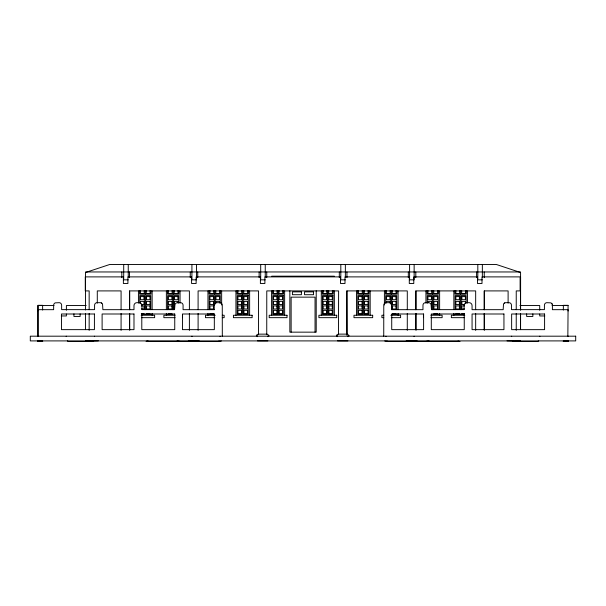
<?xml version="1.0" encoding="UTF-8"?>
<svg xmlns="http://www.w3.org/2000/svg" width="606" height="606" viewBox="0 0 606 606"><rect width="100%" height="100%" fill="white"/><g stroke="black" fill="none" stroke-linecap="round" stroke-linejoin="round"><path stroke-width="0.91" d="M337.406 336.671L337.406 336.004L336.391 335.815A3.31 3.31 0 0 1 336.656 335.315L337.875 334.307A3.636 3.636 0 0 1 338.466 334.141L338.618 290.91L266.776 290.91L266.746 334.3M407.285 330.361L407.293 313.453M407.293 309.696L407.293 290.91L346.844 290.91L346.988 334.141A3.636 3.636 0 0 1 347.571 334.307L348.791 335.315A3.31 3.31 0 0 1 349.064 335.815L348.003 336.004L348.003 336.678M475.665 330.361L475.665 313.453M475.665 309.696L475.672 290.91L416.004 290.91L416.004 309.696M508.108 303.121L508.108 290.91L484.315 290.91L484.315 309.696M37.913 310.726L37.981 309.674L53.646 309.674L53.646 305.227A2.522 2.522 0 0 1 55.222 302.871L59.274 302.682A2.522 2.522 0 0 1 61.63 305.204L61.63 309.628L93.983 309.651L94.581 309.568L94.589 305.03A2.515 2.515 0 0 1 97.104 302.682L100.202 302.682A2.515 2.515 0 0 1 101.823 303.258M567.852 336.186L568.064 309.674L552.399 309.674L552.399 305.227A2.522 2.522 0 0 0 551.816 303.591M256.596 335.315L257.815 334.307A3.636 3.636 0 0 1 258.406 334.141L266.928 334.141A3.636 3.636 0 0 1 267.519 334.307L268.738 335.315A3.31 3.31 0 0 1 269.003 335.815L267.988 336.004L267.988 336.671M98.369 340.86L85.529 341.163M199.185 340.86L188.337 340.875M267.867 340.86L257.497 340.875M347.897 340.875L337.527 340.86M417.057 340.875L406.209 340.86M517.289 340.875L516.812 341.057M193.981 340.973L192.822 341.367M221.349 340.973L219.114 341.466L180.565 341.473L177.126 340.92M428.98 340.92L425.548 341.473L386.999 341.466L384.757 340.973M458.424 341.299L458.825 341.163M458.447 341.299L457.159 341.375M410.997 341.473L411.572 341.466A2.78 2.78 0 0 0 413.027 340.92M217.266 341.473L217.819 341.466A2.515 2.515 0 0 0 219.137 340.973M191.973 341.375L192.844 341.367M85.507 271.958L520.554 271.958M271.7 276.177L334.36 276.177M128.252 279.843L123.707 279.843L123.707 264.527M265.246 279.843L260.701 279.843L260.701 264.527M345.359 279.843L340.814 279.843L340.814 264.527M482.353 279.843L477.816 279.843L477.816 264.527M141.319 304.53L143.963 304.53L143.963 301.379L140.44 301.379L140.44 303.742M464.514 304.53L461.878 304.53L461.878 301.379L465.393 301.379L465.393 303.742M54.063 305.538L38.042 305.538L38.042 336.186M86.181 305.538L66.395 305.538L66.395 310.272M519.925 305.538L539.711 305.538L539.711 310.272M552.051 305.538L568.064 305.538M141.319 305.901L143.963 305.901L143.963 308.992L141.319 308.992M464.514 305.901L461.878 305.901L461.878 308.992L464.514 308.992M214.327 309.674L183.08 309.674L183.073 305.25A2.56 2.56 0 0 0 180.641 302.682L177.497 302.682A2.56 2.56 0 0 0 174.929 305.023L174.558 309.651L141.971 309.621L141.963 305.401A2.916 2.916 0 0 0 139.039 302.682L136.812 302.682A2.916 2.916 0 0 0 133.987 305.606L133.987 309.674L102.884 309.674L102.55 304.257A2.53 2.53 0 0 0 101.3 302.924M141.319 313.605L143.963 313.605M146.463 313.605L149.985 313.605M168.37 313.605L171.884 313.605M209.956 313.605L213.479 313.605M392.43 313.605L395.953 313.605M433.949 313.605L437.471 313.605M455.856 313.605L459.378 313.605M461.878 313.605L464.514 313.605M141.387 314.37L144.743 314.37M145.72 314.37L150.765 314.37M167.627 314.37L172.672 314.37M209.221 314.37L214.259 314.37M391.696 314.37L396.733 314.37M433.214 314.37L438.252 314.37M455.114 314.37L460.159 314.37M461.136 314.37L464.499 314.37M141.183 315.256L154.636 315.256L154.636 317.665L141.554 317.665M175.081 315.256L163.87 315.256L163.87 317.665L175.081 317.665M215.259 315.256L205.464 315.256L205.464 317.665L214.804 317.665M222.281 315.256L224.152 315.256L224.152 317.665L222.281 317.665M383.78 315.256L381.916 315.256L381.916 317.665L383.78 317.665M390.802 315.256L400.604 315.256L400.604 317.665L391.256 317.665M430.911 315.256L442.122 315.256L442.122 317.665L430.911 317.665M464.81 315.256L451.356 315.256L451.356 317.665L464.438 317.665M61.312 315.946L66.395 315.946L66.395 314.052M544.794 315.946L539.711 315.946L539.711 314.052M338.61 334.118L346.844 334.118M37.913 340.973L42.625 340.973M563.353 340.973L568.064 340.973M520.577 341.163L507.017 340.86M37.913 341.216L42.625 341.186M563.353 341.216L568.064 341.186M37.913 341.375L42.625 341.375M146.076 341.375L194.821 341.375M411.262 341.375L460.015 341.375M563.353 341.375L568.064 341.383M414.11 341.375L412.103 340.973M148.924 341.375L146.917 340.973M88.582 341.057L88.105 340.875M388.787 341.473L388.234 341.466A2.515 2.515 0 0 1 386.916 340.973M195.049 341.473L194.481 341.466A2.78 2.78 0 0 1 193.019 340.92M37.913 335.701L38.193 336.186M568.064 310.999L568.064 305.318L563.353 305.318L563.353 310.052M568.064 336.186L568.064 336.61M568.064 340.92L568.064 341.466L563.353 341.473L563.353 340.92M539.817 336.186L539.817 336.572M532.856 313.863L532.856 316.476L526.659 316.476L526.659 313.863M520.577 277.207L520.577 309.977L520.577 272.518L496.481 264.527L109.603 264.527L85.507 272.518L85.529 309.977M516.236 309.696L516.236 290.91L520.115 290.91L520.115 276.889L481.997 276.889L481.997 283.494L477.498 283.494L477.498 276.889L413.784 276.889L413.784 283.494L409.285 283.494L409.285 276.889L344.996 276.889L344.996 283.494L340.504 283.494L340.504 276.889L264.89 276.889L264.89 283.494L260.391 283.494L260.391 276.889L196.132 276.889L196.132 283.494L191.587 283.494L191.587 276.889L127.911 276.889L127.911 283.494L123.374 283.494L123.374 276.889L85.279 276.889L85.279 290.91L89.158 290.91L89.158 309.696M516.236 313.453L516.236 330.361M511.638 336.186L511.638 336.61M484.315 313.453L484.315 330.361M484.239 271.958L484.239 277.624M484.239 290.85L484.239 309.742M484.239 313.522L484.239 329.573M482.353 264.527L482.353 277.139M476.604 271.958L476.604 277.624M467.544 290.933L467.544 303.098M466.378 290.728L466.378 294.145L454.924 294.145L454.924 290.728M466.181 303.106L466.181 295.592L461.136 295.592L461.136 309.674M465.491 290.509L465.491 293.622L461.674 293.622L461.674 290.509M460.651 290.751L460.651 294.251M460.159 309.674L460.159 295.592L455.114 295.592L455.114 309.674M459.643 290.509L459.643 293.622L455.856 293.622L455.856 290.509M453.856 290.933L453.856 309.643M453.856 313.385L453.856 315.256M439.623 290.933L439.623 309.643M439.623 313.385L439.623 315.256M438.449 290.728L438.449 294.145L426.995 294.145L426.995 290.728M438.252 309.674L438.252 295.592L433.214 295.592L433.214 309.674M437.57 290.509L437.57 293.622L433.745 293.622L433.745 290.509M432.722 290.751L432.722 294.251M432.237 309.674L432.237 295.592L427.192 295.592L427.192 303.106M431.714 290.509L431.714 293.622L427.934 293.622L427.934 290.509M431.449 304.53L431.449 301.379L427.934 301.379L427.934 302.955M431.449 305.901L431.449 308.992M425.935 290.933L425.935 303.098M423.435 315.256L423.435 317.665M416.004 313.453L416.004 330.361M415.807 271.958L415.807 277.624M415.807 290.85L415.807 309.742M415.807 313.522L415.807 329.573M414.14 264.527L414.14 279.843L409.595 279.843L409.595 264.527M414.11 336.186L414.11 336.572M408.323 271.958L408.323 277.624M398.104 290.933L398.104 309.643M398.104 313.385L398.104 315.256M396.93 290.728L396.93 294.145L385.477 294.145L385.477 290.728M396.733 309.674L396.733 295.592L391.696 295.592L391.696 309.674M396.051 290.509L396.051 293.622L392.226 293.622L392.226 290.509M391.203 290.751L391.203 294.251M390.711 304.045L390.711 295.592L385.674 295.592L385.674 303.106M390.196 290.509L390.196 293.622L386.408 293.622L386.408 290.509M389.931 302.955L389.931 301.379L386.408 301.379L386.408 302.955M385.931 336.186L385.931 336.61M384.409 290.933L384.409 304.969M383.742 336.186L383.772 304.879A2.606 2.606 0 0 1 386.143 302.689L389.325 302.689A2.606 2.606 0 0 1 391.726 305.295L391.726 309.674L422.965 309.674L422.973 305.25A2.56 2.56 0 0 1 425.412 302.682L428.548 302.682A2.56 2.56 0 0 1 431.116 305.023L431.495 309.651L464.082 309.621L464.082 305.401A2.916 2.916 0 0 1 467.006 302.682L469.241 302.682A2.916 2.916 0 0 1 472.059 305.606L472.059 309.674L503.169 309.674L503.495 304.257A2.53 2.53 0 0 1 504.745 302.924M370.175 290.933L370.175 315.256M369.009 290.728L369.009 294.145L357.555 294.145L357.555 290.728M368.122 290.509L368.122 293.622L364.304 293.622L364.304 290.509M363.282 290.751L363.282 294.251M362.274 290.509L362.274 293.622L358.487 293.622L358.487 290.509M356.487 290.933L356.487 315.256M346.943 271.958L346.943 277.624M346.943 290.85L346.943 335.239M345.359 264.527L345.359 277.139M339.315 271.958L339.315 277.624M334.338 290.933L334.338 315.256M333.217 290.728L333.217 294.145L322.301 294.145L322.301 290.728M332.376 290.509L332.376 293.622L328.732 293.622L328.732 290.509M327.755 290.751L327.755 294.251M326.801 290.509L326.801 293.622L323.187 293.622L323.187 290.509M321.286 290.933L321.286 315.256M316.218 290.774L316.218 332.149L289.85 332.149L289.85 290.774M315.044 332.149L315.044 297.145L291.13 297.145L291.13 332.149M284.638 290.933L284.638 315.256M283.517 290.728L283.517 294.145L272.602 294.145L272.602 290.728M282.676 290.509L282.676 293.622L279.033 293.622L279.033 290.509M278.056 290.751L278.056 294.251M277.101 290.509L277.101 293.622L273.488 293.622L273.488 290.509M271.586 290.933L271.586 315.256M266.746 271.958L266.746 277.624M265.246 264.527L265.246 277.139M259.126 271.958L259.126 277.624M258.55 334.118L258.55 290.91L198.094 290.91L198.101 309.696M257.383 336.678L257.383 336.004L256.33 335.815A3.288 3.288 0 0 1 256.739 335.11M249.627 290.933L249.627 315.256M248.452 290.728L248.452 294.145L237.007 294.145L237.007 290.728M247.574 290.509L247.574 293.622L243.756 293.622L243.756 290.509M242.726 290.751L242.726 294.251M241.726 290.509L241.726 293.622L237.938 293.622L237.938 290.509M235.939 290.933L235.939 315.256M222.311 336.186L222.273 304.879A2.606 2.606 0 0 0 219.902 302.689L216.728 302.689A2.606 2.606 0 0 0 214.327 305.295M221.652 290.933L221.652 304.969M220.478 290.728L220.478 294.145L209.025 294.145L209.025 290.728M220.281 303.106L220.281 295.592L215.236 295.592L215.236 304.045M220.114 336.186L220.114 336.61M219.599 290.509L219.599 293.622L215.774 293.622L215.774 290.509M219.501 302.955L219.501 301.379L215.978 301.379L215.978 302.955M214.751 290.751L214.751 294.251M214.259 309.674L214.259 295.592L209.221 295.592L209.221 309.674M213.744 290.509L213.744 293.622L209.956 293.622L209.956 290.509M207.956 290.933L207.956 309.643M207.956 313.385L207.956 315.256M198.101 313.453L198.101 330.361M197.738 271.958L197.738 277.624M196.465 264.527L196.465 279.843L191.92 279.843L191.92 264.527M191.943 336.186L191.943 336.572M190.254 271.958L190.254 277.624M189.39 309.696L189.39 290.91L129.722 290.91L129.729 309.696M189.39 313.453L189.39 330.361M182.557 315.256L182.557 317.665M180.058 290.933L180.058 303.098M178.884 290.728L178.884 294.145L167.43 294.145L167.43 290.728M178.687 303.106L178.687 295.592L173.649 295.592L173.649 309.674M178.005 290.509L178.005 293.622L174.18 293.622L174.18 290.509M177.906 302.955L177.906 301.379L174.384 301.379L174.384 304.53M174.384 305.901L174.384 308.992M173.157 290.751L173.157 294.251M172.672 309.674L172.672 295.592L167.627 295.592L167.627 309.674M172.149 290.509L172.149 293.622L168.37 293.622L168.37 290.509M166.37 290.933L166.37 309.643M166.37 313.385L166.37 315.256M152.136 290.933L152.136 309.643M152.136 313.385L152.136 315.256M150.962 290.728L150.962 294.145L139.509 294.145L139.509 290.728M150.765 309.674L150.765 295.592L145.72 295.592L145.72 309.674M150.083 290.509L150.083 293.622L146.258 293.622L146.258 290.509M145.235 290.751L145.235 294.251M144.743 309.674L144.743 295.592L139.706 295.592L139.706 303.106M144.228 290.509L144.228 293.622L140.44 293.622L140.44 290.509M138.441 290.933L138.441 303.098M129.729 313.453L129.729 330.361M129.457 271.958L129.457 277.624M129.457 290.85L129.457 309.742M129.457 313.522L129.457 329.573M128.252 264.527L128.252 277.139M121.821 271.958L121.821 277.624M121.079 309.696L121.079 290.91L97.286 290.91L97.286 303.121M121.079 313.453L121.079 330.361M94.415 336.186L94.415 336.61M89.158 313.453L89.158 330.361M85.507 313.719L85.529 329.634M80.121 313.863L80.121 316.476L73.932 316.476L73.932 313.863M66.236 336.186L66.236 336.572M42.625 310.052L42.625 305.318L37.913 305.318L37.913 336.61M42.625 340.92L42.625 341.466L37.913 341.466L37.913 340.92M336.391 335.815A3.288 3.288 0 0 1 336.792 335.11M67.319 340.92A2.78 2.78 0 0 0 68.773 341.466L92.112 341.466A2.515 2.515 0 0 0 93.43 340.973M504.222 303.258A2.515 2.515 0 0 1 505.851 302.682L508.949 302.682A2.515 2.515 0 0 1 511.464 305.03L511.464 309.568L512.062 309.651L544.415 309.628L544.415 305.204A2.522 2.522 0 0 1 546.779 302.682L550.824 302.864A2.538 2.538 0 0 1 552.149 304.114M538.734 340.92A2.78 2.78 0 0 1 537.272 341.466L513.941 341.466A2.515 2.515 0 0 1 512.615 340.973M520.562 313.719L520.562 329.634L520.577 313.719M301.402 291.872L292.418 291.872L292.418 294.705L301.402 294.705L301.402 291.872M313.529 291.872L304.545 291.872L304.545 294.705L313.529 294.705L313.529 291.872M242.241 295.592L237.196 295.592L237.196 314.37L242.241 314.37L242.241 295.592M248.263 295.592L243.218 295.592L243.218 314.37L248.263 314.37L248.263 295.592M277.593 295.592L272.783 295.592L272.783 314.37L277.593 314.37L277.593 295.592M283.328 295.592L278.525 295.592L278.525 314.37L283.328 314.37L283.328 295.592M327.293 295.592L322.483 295.592L322.483 314.37L327.293 314.37L327.293 295.592M333.027 295.592L328.225 295.592L328.225 314.37L333.027 314.37L333.027 295.592M362.789 295.592L357.752 295.592L357.752 314.37L362.789 314.37L362.789 295.592M368.812 295.592L363.767 295.592L363.767 314.37L368.812 314.37L368.812 295.592M143.963 296.592L140.44 296.592L140.44 299.697L143.963 299.697L143.963 296.592M149.985 296.592L146.463 296.592L146.463 299.697L149.985 299.697L149.985 296.592M171.884 296.592L168.37 296.592L168.37 299.697L171.884 299.697L171.884 296.592M177.906 296.592L174.384 296.592L174.384 299.697L177.906 299.697L177.906 296.592M213.479 296.592L209.956 296.592L209.956 299.697L213.479 299.697L213.479 296.592M219.501 296.592L215.978 296.592L215.978 299.697L219.501 299.697L219.501 296.592M241.461 296.592L237.938 296.592L237.938 299.697L241.461 299.697L241.461 296.592M247.475 296.592L243.96 296.592L243.96 299.697L247.475 299.697L247.475 296.592M276.844 296.592L273.488 296.592L273.488 299.697L276.844 299.697L276.844 296.592M282.585 296.592L279.23 296.592L279.23 299.697L282.585 299.697L282.585 296.592M326.543 296.592L323.187 296.592L323.187 299.697L326.543 299.697L326.543 296.592M332.285 296.592L328.929 296.592L328.929 299.697L332.285 299.697L332.285 296.592M362.009 296.592L358.487 296.592L358.487 299.697L362.009 299.697L362.009 296.592M368.024 296.592L364.509 296.592L364.509 299.697L368.024 299.697L368.024 296.592M389.931 296.592L386.408 296.592L386.408 299.697L389.931 299.697L389.931 296.592M395.953 296.592L392.43 296.592L392.43 299.697L395.953 299.697L395.953 296.592M431.449 296.592L427.934 296.592L427.934 299.697L431.449 299.697L431.449 296.592M437.471 296.592L433.949 296.592L433.949 299.697L437.471 299.697L437.471 296.592M459.378 296.592L455.856 296.592L455.856 299.697L459.378 299.697L459.378 296.592M465.393 296.592L461.878 296.592L461.878 299.697L465.393 299.697L465.393 296.592M149.985 301.379L146.463 301.379L146.463 304.53L149.985 304.53L149.985 301.379M171.884 301.379L168.37 301.379L168.37 304.53L171.884 304.53L171.884 301.379M213.479 301.379L209.956 301.379L209.956 304.53L213.479 304.53L213.479 301.379M241.461 301.379L237.938 301.379L237.938 304.53L241.461 304.53L241.461 301.379M247.475 301.379L243.96 301.379L243.96 304.53L247.475 304.53L247.475 301.379M276.844 301.379L273.488 301.379L273.488 304.53L276.844 304.53L276.844 301.379M282.585 301.379L279.23 301.379L279.23 304.53L282.585 304.53L282.585 301.379M326.543 301.379L323.187 301.379L323.187 304.53L326.543 304.53L326.543 301.379M332.285 301.379L328.929 301.379L328.929 304.53L332.285 304.53L332.285 301.379M362.009 301.379L358.487 301.379L358.487 304.53L362.009 304.53L362.009 301.379M368.024 301.379L364.509 301.379L364.509 304.53L368.024 304.53L368.024 301.379M395.953 301.379L392.43 301.379L392.43 304.53L395.953 304.53L395.953 301.379M437.471 301.379L433.949 301.379L433.949 304.53L437.471 304.53L437.471 301.379M459.378 301.379L455.856 301.379L455.856 304.53L459.378 304.53L459.378 301.379M149.985 305.901L146.463 305.901L146.463 308.992L149.985 308.992L149.985 305.901M171.884 305.901L168.37 305.901L168.37 308.992L171.884 308.992L171.884 305.901M213.479 305.901L209.956 305.901L209.956 308.992L213.479 308.992L213.479 305.901M241.461 305.901L237.938 305.901L237.938 308.992L241.461 308.992L241.461 305.901M247.475 305.901L243.96 305.901L243.96 308.992L247.475 308.992L247.475 305.901M276.844 305.901L273.488 305.901L273.488 308.992L276.844 308.992L276.844 305.901M282.585 305.901L279.23 305.901L279.23 308.992L282.585 308.992L282.585 305.901M326.543 305.901L323.187 305.901L323.187 308.992L326.543 308.992L326.543 305.901M332.285 305.901L328.929 305.901L328.929 308.992L332.285 308.992L332.285 305.901M362.009 305.901L358.487 305.901L358.487 308.992L362.009 308.992L362.009 305.901M368.024 305.901L364.509 305.901L364.509 308.992L368.024 308.992L368.024 305.901M395.953 305.901L392.43 305.901L392.43 308.992L395.953 308.992L395.953 305.901M437.471 305.901L433.949 305.901L433.949 308.992L437.471 308.992L437.471 305.901M459.378 305.901L455.856 305.901L455.856 308.992L459.378 308.992L459.378 305.901M241.461 310.348L237.938 310.348L237.938 313.605L241.461 313.605L241.461 310.348M247.475 310.348L243.96 310.348L243.96 313.605L247.475 313.605L247.475 310.348M276.844 310.348L273.488 310.348L273.488 313.605L276.844 313.605L276.844 310.348M282.585 310.348L279.23 310.348L279.23 313.605L282.585 313.605L282.585 310.348M326.543 310.348L323.187 310.348L323.187 313.605L326.543 313.605L326.543 310.348M332.285 310.348L328.929 310.348L328.929 313.605L332.285 313.605L332.285 310.348M362.009 310.348L358.487 310.348L358.487 313.605L362.009 313.605L362.009 310.348M368.024 310.348L364.509 310.348L364.509 313.605L368.024 313.605L368.024 310.348M94.415 313.999L61.464 313.999L61.464 329.641L94.415 329.641L94.415 313.999M133.987 313.999L102.111 313.999L102.111 329.641L133.987 329.641L133.987 313.999M174.748 313.999L141.796 313.999L141.796 329.641L174.748 329.641L174.748 313.999M214.327 313.999L182.451 313.999L182.451 329.641L214.327 329.641L214.327 313.999M423.602 313.999L391.726 313.999L391.726 329.641L423.602 329.641L423.602 313.999M464.249 313.999L431.298 313.999L431.298 329.641L464.249 329.641L464.249 313.999M503.942 313.999L472.066 313.999L472.066 329.641L503.942 329.641L503.942 313.999M544.589 313.999L511.638 313.999L511.638 329.641L544.589 329.641L544.589 313.999M252.126 315.256L233.439 315.256L233.439 317.665L252.126 317.665L252.126 315.256M287.017 315.256L269.2 315.256L269.2 317.665L287.017 317.665L287.017 315.256M336.716 315.256L318.9 315.256L318.9 317.665L336.716 317.665L336.716 315.256M372.675 315.256L353.987 315.256L353.987 317.665L372.675 317.665L372.675 315.256M575.7 336.186L30.3 336.186L30.3 340.905L575.7 340.905L575.7 336.186M90.249 340.973L85.529 340.973L85.529 341.367L90.249 341.375L90.249 340.973M520.577 340.973L515.857 340.973L515.857 341.367L520.577 341.375L520.577 340.973"/></g></svg>
